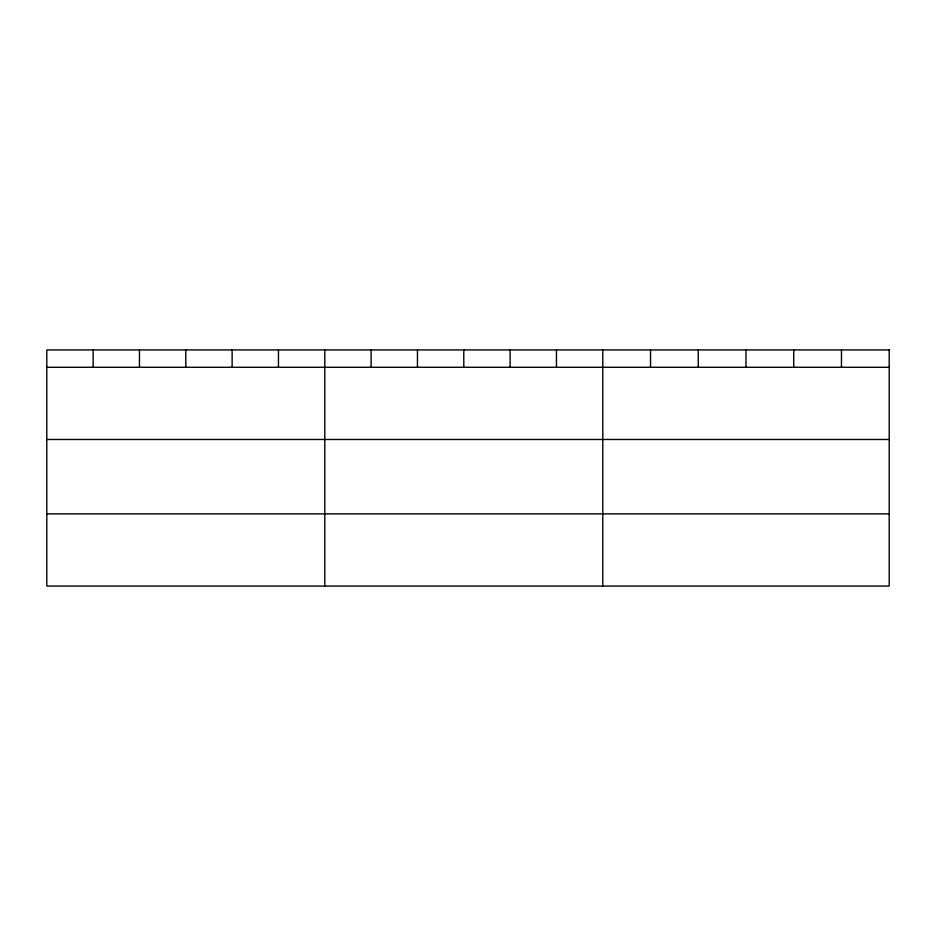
<?xml version="1.0" encoding="UTF-8"?>
<svg xmlns="http://www.w3.org/2000/svg" width="936" height="936" viewBox="0 0 936 936"><rect width="100%" height="100%" fill="white"/><g stroke="black" fill="none" stroke-linecap="round" stroke-linejoin="round"><path stroke-width="1.4" d="M46.8 367.286L889.2 367.286M46.8 439.487L889.2 439.487M46.8 513.876L889.2 513.876M841.464 349.935L841.464 367.286M793.728 349.935L793.728 367.286M745.992 349.935L745.992 367.286M698.256 349.935L698.256 367.286M650.52 349.935L650.52 367.286M602.784 349.935L602.784 586.065M556.452 349.935L556.452 367.286M510.12 349.935L510.12 367.286M463.788 349.935L463.788 367.286M417.456 349.935L417.456 367.286M371.124 349.935L371.124 367.286M324.792 349.935L324.792 586.065M278.46 349.935L278.46 367.286M232.128 349.935L232.128 367.286M185.796 349.935L185.796 367.286M139.464 349.935L139.464 367.286M93.132 349.935L93.132 367.286M889.2 349.935L46.8 349.935L46.8 586.065L889.2 586.065L889.2 349.935"/></g></svg>
